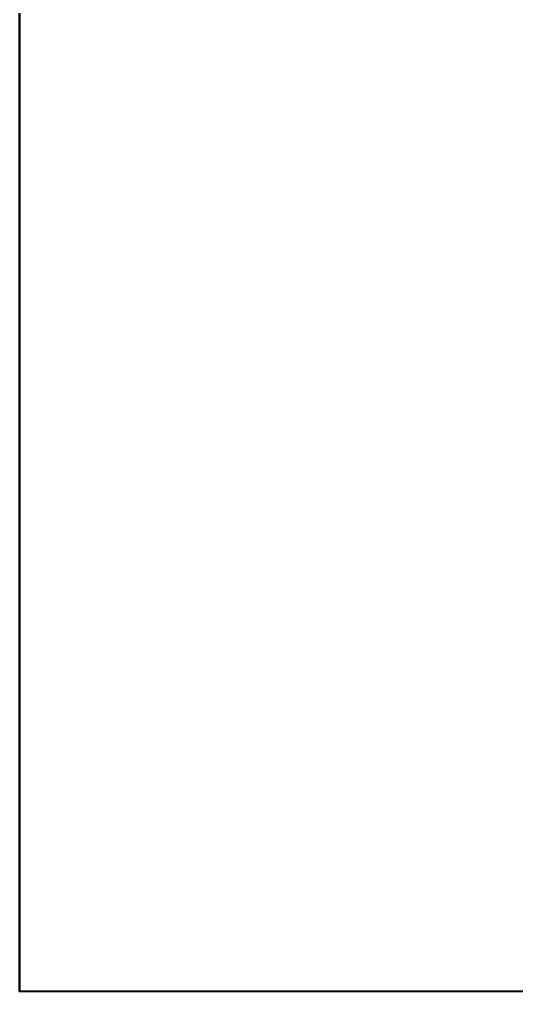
# Model space of a CAD drawing. Header units: millimetres. Extents: x 1372 to 666090, y 1285 to 31551.
# Drawn here: x 598980 to 606167, y 2742 to 16802 of the extents above; entities that cross this region are included whole.
import ezdxf

# ---------------------------------------------------------------- set-up
doc = ezdxf.new("R2010")
doc.units = ezdxf.units.MM
doc.layers.add('PDF _2D-чертеж - Общий_Ном._пера__21', color=7, linetype='Continuous')
doc.layers.add('PDF _ar_note_Ном._пера__252_Ном._пера__7', color=7, linetype='Continuous')

msp = doc.modelspace()

# ---------------------------------------------------------------- linework, layer by layer
at = {"layer": 'PDF _2D-чертеж - Общий_Ном._пера__21', "lineweight": 40}
for points in [[(598979.7, 30861.7), (598979.7, 2742.3), (598979.7, 8186), (598979.7, 2742.3), (598979.7, 8186), (598979.7, 2742.3)], [(598979.7, 7197.4), (598979.7, 7197.4)], [(598979.7, 5712.4), (598979.7, 5712.4)], [(598979.7, 5216), (598979.7, 5216)], [(598979.7, 4227.3), (598979.7, 4227.3)]]:
    msp.add_lwpolyline(points, dxfattribs=at)
msp.add_lwpolyline([(598979.7, 30861.7), (638090.6, 30861.7), (638090.6, 2742.3), (598979.7, 2742.3)], close=True, dxfattribs=at)
at = {"layer": 'PDF _ar_note_Ном._пера__252_Ном._пера__7', "lineweight": 20}
msp.add_lwpolyline([(598979.7, 2742.3), (598979.7, 8186)], dxfattribs=at)

doc.saveas('drawing.dxf')
